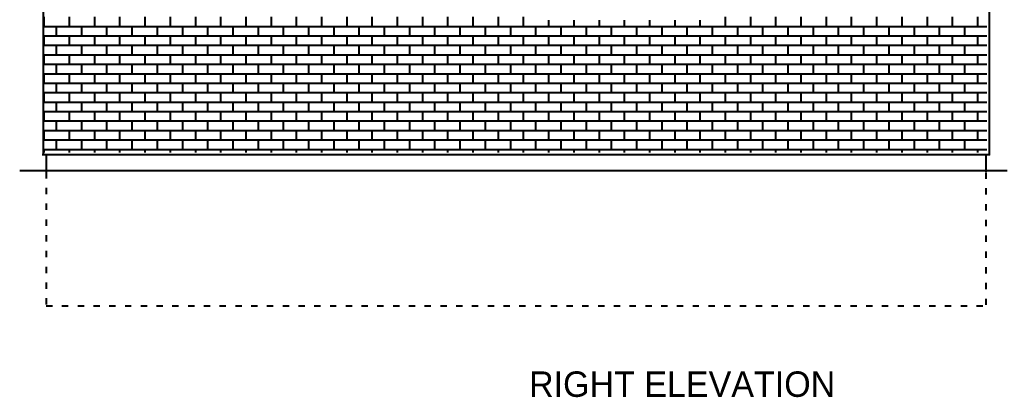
# Model space of a CAD drawing. Extents: x 465 to 796, y 342 to 681.
# Drawn here: x 473 to 786.1, y 341.8 to 461.4 of the extents above; entities that cross this region are included whole.
import ezdxf

# ---------------------------------------------------------------- set-up
doc = ezdxf.new("R2010")
doc.units = 0
doc.linetypes.add('SMALL', pattern=[5, 2, -3])
for name, color, linetype in [('LAYER_15', 15, 'CONTINUOUS'), ('LAYER_2', 2, 'CONTINUOUS'), ('LAYER_4', 4, 'CONTINUOUS')]:
    doc.layers.add(name, color=color, linetype=linetype)

msp = doc.modelspace()

# ---------------------------------------------------------------- linework, layer by layer
at = {"layer": 'LAYER_15'}
for p, q in [((480.68, 462.32), (480.68, 459.32)), ((488.68, 462.32), (488.68, 459.32)), ((496.68, 462.32), (496.68, 459.32)), ((504.68, 462.32), (504.68, 459.32)), ((512.68, 462.32), (512.68, 459.32)), ((520.68, 462.32), (520.68, 459.32)), ((528.68, 462.32), (528.68, 459.32)), ((536.68, 462.32), (536.68, 459.32)), ((544.68, 462.32), (544.68, 459.32)), ((552.68, 462.32), (552.68, 459.32)), ((560.68, 462.32), (560.68, 459.32)), ((568.68, 462.32), (568.68, 459.32)), ((576.68, 462.32), (576.68, 459.32)), ((584.68, 462.32), (584.68, 459.32)), ((592.68, 462.32), (592.68, 459.32)), ((600.68, 462.32), (600.68, 459.32)), ((608.68, 462.32), (608.68, 459.32)), ((616.68, 462.32), (616.68, 459.32)), ((624.68, 462.32), (624.68, 459.32)), ((632.68, 462.32), (632.68, 459.32)), ((640.68, 461.32), (640.68, 459.32)), ((648.68, 461.32), (648.68, 459.32)), ((656.68, 461.32), (656.68, 459.32)), ((664.68, 461.32), (664.68, 459.32)), ((672.68, 461.32), (672.68, 459.32)), ((680.68, 461.32), (680.68, 459.32)), ((688.68, 461.32), (688.68, 459.32)), ((696.68, 462.32), (696.68, 459.32)), ((704.68, 462.32), (704.68, 459.32)), ((712.68, 462.32), (712.68, 459.32)), ((720.68, 462.32), (720.68, 459.32)), ((728.68, 462.32), (728.68, 459.32)), ((736.68, 462.32), (736.68, 459.32)), ((744.68, 462.32), (744.68, 459.32)), ((752.68, 462.32), (752.68, 459.32)), ((760.68, 462.32), (760.68, 459.32)), ((768.68, 462.32), (768.68, 459.32)), ((776.68, 462.32), (776.68, 459.32)), ((480.68, 459.32), (504.68, 459.32)), ((484.56, 459.32), (484.56, 456.32)), ((492.56, 459.32), (492.56, 456.32)), ((500.56, 459.32), (500.56, 456.32)), ((504.68, 459.32), (528.68, 459.32)), ((508.56, 459.32), (508.56, 456.32)), ((516.56, 459.32), (516.56, 456.32)), ((524.56, 459.32), (524.56, 456.32)), ((528.68, 459.32), (552.68, 459.32)), ((532.56, 459.32), (532.56, 456.32)), ((540.56, 459.32), (540.56, 456.32)), ((548.56, 459.32), (548.56, 456.32)), ((552.68, 459.32), (576.68, 459.32)), ((556.56, 459.32), (556.56, 456.32)), ((564.56, 459.32), (564.56, 456.32)), ((572.56, 459.32), (572.56, 456.32)), ((576.68, 459.32), (600.68, 459.32)), ((580.56, 459.32), (580.56, 456.32)), ((588.56, 459.32), (588.56, 456.32)), ((596.56, 459.32), (596.56, 456.32)), ((600.68, 459.32), (624.68, 459.32)), ((604.56, 459.32), (604.56, 456.32)), ((612.56, 459.32), (612.56, 456.32)), ((620.56, 459.32), (620.56, 456.32)), ((624.68, 459.32), (648.68, 459.32)), ((628.56, 459.32), (628.56, 456.32)), ((636.56, 459.32), (636.56, 456.32)), ((644.56, 459.32), (644.56, 456.32)), ((648.68, 459.32), (672.68, 459.32)), ((652.56, 459.32), (652.56, 456.32)), ((660.56, 459.32), (660.56, 456.32)), ((668.56, 459.32), (668.56, 456.32)), ((672.68, 459.32), (696.68, 459.32)), ((676.56, 459.32), (676.56, 456.32)), ((684.56, 459.32), (684.56, 456.32)), ((692.56, 459.32), (692.56, 456.32)), ((696.68, 459.32), (720.68, 459.32)), ((700.56, 459.32), (700.56, 456.32)), ((708.56, 459.32), (708.56, 456.32)), ((716.56, 459.32), (716.56, 456.32)), ((720.68, 459.32), (744.68, 459.32)), ((724.56, 459.32), (724.56, 456.32)), ((732.56, 459.32), (732.56, 456.32)), ((740.56, 459.32), (740.56, 456.32)), ((744.68, 459.32), (768.68, 459.32)), ((748.56, 459.32), (748.56, 456.32)), ((756.56, 459.32), (756.56, 456.32)), ((764.56, 459.32), (764.56, 456.32)), ((768.68, 459.32), (779.68, 459.32)), ((772.56, 459.32), (772.56, 456.32)), ((480.68, 456.32), (504.68, 456.32)), ((480.68, 456.32), (480.68, 453.32)), ((488.68, 456.32), (488.68, 453.32)), ((496.68, 456.32), (496.68, 453.32)), ((504.68, 456.32), (528.68, 456.32)), ((504.68, 456.32), (504.68, 453.32)), ((512.68, 456.32), (512.68, 453.32)), ((520.68, 456.32), (520.68, 453.32)), ((528.68, 456.32), (552.68, 456.32)), ((528.68, 456.32), (528.68, 453.32)), ((536.68, 456.32), (536.68, 453.32)), ((544.68, 456.32), (544.68, 453.32)), ((552.68, 456.32), (576.68, 456.32)), ((552.68, 456.32), (552.68, 453.32)), ((560.68, 456.32), (560.68, 453.32)), ((568.68, 456.32), (568.68, 453.32)), ((576.68, 456.32), (600.68, 456.32)), ((576.68, 456.32), (576.68, 453.32)), ((584.68, 456.32), (584.68, 453.32)), ((592.68, 456.32), (592.68, 453.32)), ((600.68, 456.32), (624.68, 456.32)), ((600.68, 456.32), (600.68, 453.32)), ((608.68, 456.32), (608.68, 453.32)), ((616.68, 456.32), (616.68, 453.32)), ((624.68, 456.32), (648.68, 456.32)), ((624.68, 456.32), (624.68, 453.32)), ((632.68, 456.32), (632.68, 453.32)), ((640.68, 456.32), (640.68, 453.32)), ((648.68, 456.32), (672.68, 456.32)), ((648.68, 456.32), (648.68, 453.32)), ((656.68, 456.32), (656.68, 453.32)), ((664.68, 456.32), (664.68, 453.32)), ((672.68, 456.32), (696.68, 456.32)), ((672.68, 456.32), (672.68, 453.32)), ((680.68, 456.32), (680.68, 453.32)), ((688.68, 456.32), (688.68, 453.32)), ((696.68, 456.32), (720.68, 456.32)), ((696.68, 456.32), (696.68, 453.32)), ((704.68, 456.32), (704.68, 453.32)), ((712.68, 456.32), (712.68, 453.32)), ((720.68, 456.32), (744.68, 456.32)), ((720.68, 456.32), (720.68, 453.32)), ((728.68, 456.32), (728.68, 453.32)), ((736.68, 456.32), (736.68, 453.32)), ((744.68, 456.32), (768.68, 456.32)), ((744.68, 456.32), (744.68, 453.32)), ((752.68, 456.32), (752.68, 453.32)), ((760.68, 456.32), (760.68, 453.32)), ((768.68, 456.32), (779.68, 456.32)), ((768.68, 456.32), (768.68, 453.32)), ((776.68, 456.32), (776.68, 453.32)), ((480.68, 453.32), (504.68, 453.32)), ((484.56, 453.32), (484.56, 450.32)), ((492.56, 453.32), (492.56, 450.32)), ((500.56, 453.32), (500.56, 450.32)), ((504.68, 453.32), (528.68, 453.32)), ((508.56, 453.32), (508.56, 450.32)), ((516.56, 453.32), (516.56, 450.32)), ((524.56, 453.32), (524.56, 450.32)), ((528.68, 453.32), (552.68, 453.32)), ((532.56, 453.32), (532.56, 450.32)), ((540.56, 453.32), (540.56, 450.32)), ((548.56, 453.32), (548.56, 450.32)), ((552.68, 453.32), (576.68, 453.32)), ((556.56, 453.32), (556.56, 450.32)), ((564.56, 453.32), (564.56, 450.32)), ((572.56, 453.32), (572.56, 450.32)), ((576.68, 453.32), (600.68, 453.32)), ((580.56, 453.32), (580.56, 450.32)), ((588.56, 453.32), (588.56, 450.32)), ((596.56, 453.32), (596.56, 450.32)), ((600.68, 453.32), (624.68, 453.32)), ((604.56, 453.32), (604.56, 450.32)), ((612.56, 453.32), (612.56, 450.32)), ((620.56, 453.32), (620.56, 450.32)), ((624.68, 453.32), (648.68, 453.32)), ((628.56, 453.32), (628.56, 450.32)), ((636.56, 453.32), (636.56, 450.32)), ((644.56, 453.32), (644.56, 450.32)), ((648.68, 453.32), (672.68, 453.32)), ((652.56, 453.32), (652.56, 450.32)), ((660.56, 453.32), (660.56, 450.32)), ((668.56, 453.32), (668.56, 450.32)), ((672.68, 453.32), (696.68, 453.32)), ((676.56, 453.32), (676.56, 450.32)), ((684.56, 453.32), (684.56, 450.32)), ((692.56, 453.32), (692.56, 450.32)), ((696.68, 453.32), (720.68, 453.32)), ((700.56, 453.32), (700.56, 450.32)), ((708.56, 453.32), (708.56, 450.32)), ((716.56, 453.32), (716.56, 450.32)), ((720.68, 453.32), (744.68, 453.32)), ((724.56, 453.32), (724.56, 450.32)), ((732.56, 453.32), (732.56, 450.32)), ((740.56, 453.32), (740.56, 450.32)), ((744.68, 453.32), (768.68, 453.32)), ((748.56, 453.32), (748.56, 450.32)), ((756.56, 453.32), (756.56, 450.32)), ((764.56, 453.32), (764.56, 450.32)), ((768.68, 453.32), (779.68, 453.32)), ((772.56, 453.32), (772.56, 450.32)), ((480.68, 450.32), (504.68, 450.32)), ((480.68, 450.32), (480.68, 447.32)), ((488.68, 450.32), (488.68, 447.32)), ((496.68, 450.32), (496.68, 447.32)), ((504.68, 450.32), (528.68, 450.32)), ((504.68, 450.32), (504.68, 447.32)), ((512.68, 450.32), (512.68, 447.32)), ((520.68, 450.32), (520.68, 447.32)), ((528.68, 450.32), (552.68, 450.32)), ((528.68, 450.32), (528.68, 447.32)), ((536.68, 450.32), (536.68, 447.32)), ((544.68, 450.32), (544.68, 447.32)), ((552.68, 450.32), (576.68, 450.32)), ((552.68, 450.32), (552.68, 447.32)), ((560.68, 450.32), (560.68, 447.32)), ((568.68, 450.32), (568.68, 447.32)), ((576.68, 450.32), (600.68, 450.32)), ((576.68, 450.32), (576.68, 447.32)), ((584.68, 450.32), (584.68, 447.32)), ((592.68, 450.32), (592.68, 447.32)), ((600.68, 450.32), (624.68, 450.32)), ((600.68, 450.32), (600.68, 447.32)), ((608.68, 450.32), (608.68, 447.32)), ((616.68, 450.32), (616.68, 447.32)), ((624.68, 450.32), (648.68, 450.32)), ((624.68, 450.32), (624.68, 447.32)), ((632.68, 450.32), (632.68, 447.32)), ((640.68, 450.32), (640.68, 447.32)), ((648.68, 450.32), (672.68, 450.32)), ((648.68, 450.32), (648.68, 447.32)), ((656.68, 450.32), (656.68, 447.32)), ((664.68, 450.32), (664.68, 447.32)), ((672.68, 450.32), (696.68, 450.32)), ((672.68, 450.32), (672.68, 447.32)), ((680.68, 450.32), (680.68, 447.32)), ((688.68, 450.32), (688.68, 447.32)), ((696.68, 450.32), (720.68, 450.32)), ((696.68, 450.32), (696.68, 447.32)), ((704.68, 450.32), (704.68, 447.32)), ((712.68, 450.32), (712.68, 447.32)), ((720.68, 450.32), (744.68, 450.32)), ((720.68, 450.32), (720.68, 447.32)), ((728.68, 450.32), (728.68, 447.32)), ((736.68, 450.32), (736.68, 447.32)), ((744.68, 450.32), (768.68, 450.32)), ((744.68, 450.32), (744.68, 447.32)), ((752.68, 450.32), (752.68, 447.32)), ((760.68, 450.32), (760.68, 447.32)), ((768.68, 450.32), (779.68, 450.32)), ((768.68, 450.32), (768.68, 447.32)), ((776.68, 450.32), (776.68, 447.32)), ((480.68, 447.32), (504.68, 447.32)), ((484.56, 447.32), (484.56, 444.32)), ((492.56, 447.32), (492.56, 444.32)), ((500.56, 447.32), (500.56, 444.32)), ((504.68, 447.32), (528.68, 447.32)), ((508.56, 447.32), (508.56, 444.32)), ((516.56, 447.32), (516.56, 444.32)), ((524.56, 447.32), (524.56, 444.32)), ((528.68, 447.32), (552.68, 447.32)), ((532.56, 447.32), (532.56, 444.32)), ((540.56, 447.32), (540.56, 444.32)), ((548.56, 447.32), (548.56, 444.32)), ((552.68, 447.32), (576.68, 447.32)), ((556.56, 447.32), (556.56, 444.32)), ((564.56, 447.32), (564.56, 444.32)), ((572.56, 447.32), (572.56, 444.32)), ((576.68, 447.32), (600.68, 447.32)), ((580.56, 447.32), (580.56, 444.32)), ((588.56, 447.32), (588.56, 444.32)), ((596.56, 447.32), (596.56, 444.32)), ((600.68, 447.32), (624.68, 447.32)), ((604.56, 447.32), (604.56, 444.32)), ((612.56, 447.32), (612.56, 444.32)), ((620.56, 447.32), (620.56, 444.32)), ((624.68, 447.32), (648.68, 447.32)), ((628.56, 447.32), (628.56, 444.32)), ((636.56, 447.32), (636.56, 444.32)), ((644.56, 447.32), (644.56, 444.32)), ((648.68, 447.32), (672.68, 447.32)), ((652.56, 447.32), (652.56, 444.32)), ((660.56, 447.32), (660.56, 444.32)), ((668.56, 447.32), (668.56, 444.32)), ((672.68, 447.32), (696.68, 447.32)), ((676.56, 447.32), (676.56, 444.32)), ((684.56, 447.32), (684.56, 444.32)), ((692.56, 447.32), (692.56, 444.32)), ((696.68, 447.32), (720.68, 447.32)), ((700.56, 447.32), (700.56, 444.32)), ((708.56, 447.32), (708.56, 444.32)), ((716.56, 447.32), (716.56, 444.32)), ((720.68, 447.32), (744.68, 447.32)), ((724.56, 447.32), (724.56, 444.32)), ((732.56, 447.32), (732.56, 444.32)), ((740.56, 447.32), (740.56, 444.32)), ((744.68, 447.32), (768.68, 447.32)), ((748.56, 447.32), (748.56, 444.32)), ((756.56, 447.32), (756.56, 444.32)), ((764.56, 447.32), (764.56, 444.32)), ((768.68, 447.32), (779.68, 447.32)), ((772.56, 447.32), (772.56, 444.32)), ((480.68, 444.32), (504.68, 444.32)), ((480.68, 444.32), (480.68, 441.32)), ((488.68, 444.32), (488.68, 441.32)), ((496.68, 444.32), (496.68, 441.32)), ((504.68, 444.32), (528.68, 444.32)), ((504.68, 444.32), (504.68, 441.32)), ((512.68, 444.32), (512.68, 441.32)), ((520.68, 444.32), (520.68, 441.32)), ((528.68, 444.32), (552.68, 444.32)), ((528.68, 444.32), (528.68, 441.32)), ((536.68, 444.32), (536.68, 441.32)), ((544.68, 444.32), (544.68, 441.32)), ((552.68, 444.32), (576.68, 444.32)), ((552.68, 444.32), (552.68, 441.32)), ((560.68, 444.32), (560.68, 441.32)), ((568.68, 444.32), (568.68, 441.32)), ((576.68, 444.32), (600.68, 444.32)), ((576.68, 444.32), (576.68, 441.32)), ((584.68, 444.32), (584.68, 441.32)), ((592.68, 444.32), (592.68, 441.32)), ((600.68, 444.32), (624.68, 444.32)), ((600.68, 444.32), (600.68, 441.32)), ((608.68, 444.32), (608.68, 441.32)), ((616.68, 444.32), (616.68, 441.32)), ((624.68, 444.32), (648.68, 444.32)), ((624.68, 444.32), (624.68, 441.32)), ((632.68, 444.32), (632.68, 441.32)), ((640.68, 444.32), (640.68, 441.32)), ((648.68, 444.32), (672.68, 444.32)), ((648.68, 444.32), (648.68, 441.32)), ((656.68, 444.32), (656.68, 441.32)), ((664.68, 444.32), (664.68, 441.32)), ((672.68, 444.32), (696.68, 444.32)), ((672.68, 444.32), (672.68, 441.32)), ((680.68, 444.32), (680.68, 441.32)), ((688.68, 444.32), (688.68, 441.32)), ((696.68, 444.32), (720.68, 444.32)), ((696.68, 444.32), (696.68, 441.32)), ((704.68, 444.32), (704.68, 441.32)), ((712.68, 444.32), (712.68, 441.32)), ((720.68, 444.32), (744.68, 444.32)), ((720.68, 444.32), (720.68, 441.32)), ((728.68, 444.32), (728.68, 441.32)), ((736.68, 444.32), (736.68, 441.32)), ((744.68, 444.32), (768.68, 444.32)), ((744.68, 444.32), (744.68, 441.32)), ((752.68, 444.32), (752.68, 441.32)), ((760.68, 444.32), (760.68, 441.32)), ((768.68, 444.32), (779.68, 444.32)), ((768.68, 444.32), (768.68, 441.32)), ((776.68, 444.32), (776.68, 441.32)), ((480.68, 441.32), (504.68, 441.32)), ((484.56, 441.32), (484.56, 438.32)), ((492.56, 441.32), (492.56, 438.32)), ((500.56, 441.32), (500.56, 438.32)), ((504.68, 441.32), (528.68, 441.32)), ((508.56, 441.32), (508.56, 438.32)), ((516.56, 441.32), (516.56, 438.32)), ((524.56, 441.32), (524.56, 438.32)), ((528.68, 441.32), (552.68, 441.32)), ((532.56, 441.32), (532.56, 438.32)), ((540.56, 441.32), (540.56, 438.32)), ((548.56, 441.32), (548.56, 438.32)), ((552.68, 441.32), (576.68, 441.32)), ((556.56, 441.32), (556.56, 438.32)), ((564.56, 441.32), (564.56, 438.32)), ((572.56, 441.32), (572.56, 438.32)), ((576.68, 441.32), (600.68, 441.32)), ((580.56, 441.32), (580.56, 438.32)), ((588.56, 441.32), (588.56, 438.32)), ((596.56, 441.32), (596.56, 438.32)), ((600.68, 441.32), (624.68, 441.32)), ((604.56, 441.32), (604.56, 438.32)), ((612.56, 441.32), (612.56, 438.32)), ((620.56, 441.32), (620.56, 438.32)), ((624.68, 441.32), (648.68, 441.32)), ((628.56, 441.32), (628.56, 438.32)), ((636.56, 441.32), (636.56, 438.32)), ((644.56, 441.32), (644.56, 438.32)), ((648.68, 441.32), (672.68, 441.32)), ((652.56, 441.32), (652.56, 438.32)), ((660.56, 441.32), (660.56, 438.32)), ((668.56, 441.32), (668.56, 438.32)), ((672.68, 441.32), (696.68, 441.32)), ((676.56, 441.32), (676.56, 438.32)), ((684.56, 441.32), (684.56, 438.32)), ((692.56, 441.32), (692.56, 438.32)), ((696.68, 441.32), (720.68, 441.32)), ((700.56, 441.32), (700.56, 438.32)), ((708.56, 441.32), (708.56, 438.32)), ((716.56, 441.32), (716.56, 438.32)), ((720.68, 441.32), (744.68, 441.32)), ((724.56, 441.32), (724.56, 438.32)), ((732.56, 441.32), (732.56, 438.32)), ((740.56, 441.32), (740.56, 438.32)), ((744.68, 441.32), (768.68, 441.32)), ((748.56, 441.32), (748.56, 438.32)), ((756.56, 441.32), (756.56, 438.32)), ((764.56, 441.32), (764.56, 438.32)), ((768.68, 441.32), (779.68, 441.32)), ((772.56, 441.32), (772.56, 438.32)), ((480.68, 438.32), (504.68, 438.32)), ((480.68, 438.32), (480.68, 435.32)), ((480.68, 435.32), (504.68, 435.32)), ((484.56, 435.32), (484.56, 432.32)), ((488.68, 438.32), (488.68, 435.32)), ((492.56, 435.32), (492.56, 432.32)), ((496.68, 438.32), (496.68, 435.32)), ((500.56, 435.32), (500.56, 432.32)), ((504.68, 438.32), (528.68, 438.32)), ((504.68, 438.32), (504.68, 435.32)), ((504.68, 435.32), (528.68, 435.32)), ((508.56, 435.32), (508.56, 432.32)), ((512.68, 438.32), (512.68, 435.32)), ((516.56, 435.32), (516.56, 432.32)), ((520.68, 438.32), (520.68, 435.32)), ((524.56, 435.32), (524.56, 432.32)), ((528.68, 438.32), (552.68, 438.32)), ((528.68, 438.32), (528.68, 435.32)), ((528.68, 435.32), (552.68, 435.32)), ((532.56, 435.32), (532.56, 432.32)), ((536.68, 438.32), (536.68, 435.32)), ((540.56, 435.32), (540.56, 432.32)), ((544.68, 438.32), (544.68, 435.32)), ((548.56, 435.32), (548.56, 432.32)), ((552.68, 438.32), (576.68, 438.32)), ((552.68, 438.32), (552.68, 435.32)), ((552.68, 435.32), (576.68, 435.32)), ((556.56, 435.32), (556.56, 432.32)), ((560.68, 438.32), (560.68, 435.32)), ((564.56, 435.32), (564.56, 432.32)), ((568.68, 438.32), (568.68, 435.32)), ((572.56, 435.32), (572.56, 432.32)), ((576.68, 438.32), (600.68, 438.32)), ((576.68, 438.32), (576.68, 435.32)), ((576.68, 435.32), (600.68, 435.32)), ((580.56, 435.32), (580.56, 432.32)), ((584.68, 438.32), (584.68, 435.32)), ((588.56, 435.32), (588.56, 432.32)), ((592.68, 438.32), (592.68, 435.32)), ((596.56, 435.32), (596.56, 432.32)), ((600.68, 438.32), (624.68, 438.32)), ((600.68, 438.32), (600.68, 435.32)), ((600.68, 435.32), (624.68, 435.32)), ((604.56, 435.32), (604.56, 432.32)), ((608.68, 438.32), (608.68, 435.32)), ((612.56, 435.32), (612.56, 432.32)), ((616.68, 438.32), (616.68, 435.32)), ((620.56, 435.32), (620.56, 432.32)), ((624.68, 438.32), (648.68, 438.32)), ((624.68, 438.32), (624.68, 435.32)), ((624.68, 435.32), (648.68, 435.32)), ((628.56, 435.32), (628.56, 432.32)), ((632.68, 438.32), (632.68, 435.32)), ((636.56, 435.32), (636.56, 432.32)), ((640.68, 438.32), (640.68, 435.32)), ((644.56, 435.32), (644.56, 432.32)), ((648.68, 438.32), (672.68, 438.32)), ((648.68, 438.32), (648.68, 435.32)), ((648.68, 435.32), (672.68, 435.32)), ((652.56, 435.32), (652.56, 432.32)), ((656.68, 438.32), (656.68, 435.32)), ((660.56, 435.32), (660.56, 432.32)), ((664.68, 438.32), (664.68, 435.32)), ((668.56, 435.32), (668.56, 432.32)), ((672.68, 438.32), (696.68, 438.32)), ((672.68, 438.32), (672.68, 435.32)), ((672.68, 435.32), (696.68, 435.32)), ((676.56, 435.32), (676.56, 432.32)), ((680.68, 438.32), (680.68, 435.32)), ((684.56, 435.32), (684.56, 432.32)), ((688.68, 438.32), (688.68, 435.32)), ((692.56, 435.32), (692.56, 432.32)), ((696.68, 438.32), (720.68, 438.32)), ((696.68, 438.32), (696.68, 435.32)), ((696.68, 435.32), (720.68, 435.32)), ((700.56, 435.32), (700.56, 432.32)), ((704.68, 438.32), (704.68, 435.32)), ((708.56, 435.32), (708.56, 432.32)), ((712.68, 438.32), (712.68, 435.32)), ((716.56, 435.32), (716.56, 432.32)), ((720.68, 438.32), (744.68, 438.32)), ((720.68, 438.32), (720.68, 435.32)), ((720.68, 435.32), (744.68, 435.32)), ((724.56, 435.32), (724.56, 432.32)), ((728.68, 438.32), (728.68, 435.32)), ((732.56, 435.32), (732.56, 432.32)), ((736.68, 438.32), (736.68, 435.32)), ((740.56, 435.32), (740.56, 432.32)), ((744.68, 438.32), (768.68, 438.32)), ((744.68, 438.32), (744.68, 435.32)), ((744.68, 435.32), (768.68, 435.32)), ((748.56, 435.32), (748.56, 432.32)), ((752.68, 438.32), (752.68, 435.32)), ((756.56, 435.32), (756.56, 432.32)), ((760.68, 438.32), (760.68, 435.32)), ((764.56, 435.32), (764.56, 432.32)), ((768.68, 438.32), (779.68, 438.32)), ((768.68, 438.32), (768.68, 435.32)), ((768.68, 435.32), (779.68, 435.32)), ((772.56, 435.32), (772.56, 432.32)), ((776.68, 438.32), (776.68, 435.32)), ((480.68, 432.32), (504.68, 432.32)), ((480.68, 432.32), (480.68, 429.32)), ((488.68, 432.32), (488.68, 429.32)), ((496.68, 432.32), (496.68, 429.32)), ((504.68, 432.32), (528.68, 432.32)), ((504.68, 432.32), (504.68, 429.32)), ((512.68, 432.32), (512.68, 429.32)), ((520.68, 432.32), (520.68, 429.32)), ((528.68, 432.32), (552.68, 432.32)), ((528.68, 432.32), (528.68, 429.32)), ((536.68, 432.32), (536.68, 429.32)), ((544.68, 432.32), (544.68, 429.32)), ((552.68, 432.32), (576.68, 432.32)), ((552.68, 432.32), (552.68, 429.32)), ((560.68, 432.32), (560.68, 429.32)), ((568.68, 432.32), (568.68, 429.32)), ((576.68, 432.32), (600.68, 432.32)), ((576.68, 432.32), (576.68, 429.32)), ((584.68, 432.32), (584.68, 429.32)), ((592.68, 432.32), (592.68, 429.32)), ((600.68, 432.32), (624.68, 432.32)), ((600.68, 432.32), (600.68, 429.32)), ((608.68, 432.32), (608.68, 429.32)), ((616.68, 432.32), (616.68, 429.32)), ((624.68, 432.32), (648.68, 432.32)), ((624.68, 432.32), (624.68, 429.32)), ((632.68, 432.32), (632.68, 429.32)), ((640.68, 432.32), (640.68, 429.32)), ((648.68, 432.32), (672.68, 432.32)), ((648.68, 432.32), (648.68, 429.32)), ((656.68, 432.32), (656.68, 429.32)), ((664.68, 432.32), (664.68, 429.32)), ((672.68, 432.32), (696.68, 432.32)), ((672.68, 432.32), (672.68, 429.32)), ((680.68, 432.32), (680.68, 429.32)), ((688.68, 432.32), (688.68, 429.32)), ((696.68, 432.32), (720.68, 432.32)), ((696.68, 432.32), (696.68, 429.32)), ((704.68, 432.32), (704.68, 429.32)), ((712.68, 432.32), (712.68, 429.32)), ((720.68, 432.32), (744.68, 432.32)), ((720.68, 432.32), (720.68, 429.32)), ((728.68, 432.32), (728.68, 429.32)), ((736.68, 432.32), (736.68, 429.32)), ((744.68, 432.32), (768.68, 432.32)), ((744.68, 432.32), (744.68, 429.32)), ((752.68, 432.32), (752.68, 429.32)), ((760.68, 432.32), (760.68, 429.32)), ((768.68, 432.32), (779.68, 432.32)), ((768.68, 432.32), (768.68, 429.32)), ((776.68, 432.32), (776.68, 429.32)), ((480.68, 429.32), (504.68, 429.32)), ((484.56, 429.32), (484.56, 426.32)), ((492.56, 429.32), (492.56, 426.32)), ((500.56, 429.32), (500.56, 426.32)), ((504.68, 429.32), (528.68, 429.32)), ((508.56, 429.32), (508.56, 426.32)), ((516.56, 429.32), (516.56, 426.32)), ((524.56, 429.32), (524.56, 426.32)), ((528.68, 429.32), (552.68, 429.32)), ((532.56, 429.32), (532.56, 426.32)), ((540.56, 429.32), (540.56, 426.32)), ((548.56, 429.32), (548.56, 426.32)), ((552.68, 429.32), (576.68, 429.32)), ((556.56, 429.32), (556.56, 426.32)), ((564.56, 429.32), (564.56, 426.32)), ((572.56, 429.32), (572.56, 426.32)), ((576.68, 429.32), (600.68, 429.32)), ((580.56, 429.32), (580.56, 426.32)), ((588.56, 429.32), (588.56, 426.32)), ((596.56, 429.32), (596.56, 426.32)), ((600.68, 429.32), (624.68, 429.32)), ((604.56, 429.32), (604.56, 426.32)), ((612.56, 429.32), (612.56, 426.32)), ((620.56, 429.32), (620.56, 426.32)), ((624.68, 429.32), (648.68, 429.32)), ((628.56, 429.32), (628.56, 426.32)), ((636.56, 429.32), (636.56, 426.32)), ((644.56, 429.32), (644.56, 426.32)), ((648.68, 429.32), (672.68, 429.32)), ((652.56, 429.32), (652.56, 426.32)), ((660.56, 429.32), (660.56, 426.32)), ((668.56, 429.32), (668.56, 426.32)), ((672.68, 429.32), (696.68, 429.32)), ((676.56, 429.32), (676.56, 426.32)), ((684.56, 429.32), (684.56, 426.32)), ((692.56, 429.32), (692.56, 426.32)), ((696.68, 429.32), (720.68, 429.32)), ((700.56, 429.32), (700.56, 426.32)), ((708.56, 429.32), (708.56, 426.32)), ((716.56, 429.32), (716.56, 426.32)), ((720.68, 429.32), (744.68, 429.32)), ((724.56, 429.32), (724.56, 426.32)), ((732.56, 429.32), (732.56, 426.32)), ((740.56, 429.32), (740.56, 426.32)), ((744.68, 429.32), (768.68, 429.32)), ((748.56, 429.32), (748.56, 426.32)), ((756.56, 429.32), (756.56, 426.32)), ((764.56, 429.32), (764.56, 426.32)), ((768.68, 429.32), (779.68, 429.32)), ((772.56, 429.32), (772.56, 426.32)), ((480.68, 426.32), (504.68, 426.32)), ((480.68, 426.32), (480.68, 423.32)), ((488.68, 426.32), (488.68, 423.32)), ((496.68, 426.32), (496.68, 423.32)), ((504.68, 426.32), (528.68, 426.32)), ((504.68, 426.32), (504.68, 423.32)), ((512.68, 426.32), (512.68, 423.32)), ((520.68, 426.32), (520.68, 423.32)), ((528.68, 426.32), (552.68, 426.32)), ((528.68, 426.32), (528.68, 423.32)), ((536.68, 426.32), (536.68, 423.32)), ((544.68, 426.32), (544.68, 423.32)), ((552.68, 426.32), (576.68, 426.32)), ((552.68, 426.32), (552.68, 423.32)), ((560.68, 426.32), (560.68, 423.32)), ((568.68, 426.32), (568.68, 423.32)), ((576.68, 426.32), (600.68, 426.32)), ((576.68, 426.32), (576.68, 423.32)), ((584.68, 426.32), (584.68, 423.32)), ((592.68, 426.32), (592.68, 423.32)), ((600.68, 426.32), (624.68, 426.32)), ((600.68, 426.32), (600.68, 423.32)), ((608.68, 426.32), (608.68, 423.32)), ((616.68, 426.32), (616.68, 423.32)), ((624.68, 426.32), (648.68, 426.32)), ((624.68, 426.32), (624.68, 423.32)), ((632.68, 426.32), (632.68, 423.32)), ((640.68, 426.32), (640.68, 423.32)), ((648.68, 426.32), (672.68, 426.32)), ((648.68, 426.32), (648.68, 423.32)), ((656.68, 426.32), (656.68, 423.32)), ((664.68, 426.32), (664.68, 423.32)), ((672.68, 426.32), (696.68, 426.32)), ((672.68, 426.32), (672.68, 423.32)), ((680.68, 426.32), (680.68, 423.32)), ((688.68, 426.32), (688.68, 423.32)), ((696.68, 426.32), (720.68, 426.32)), ((696.68, 426.32), (696.68, 423.32)), ((704.68, 426.32), (704.68, 423.32)), ((712.68, 426.32), (712.68, 423.32)), ((720.68, 426.32), (744.68, 426.32)), ((720.68, 426.32), (720.68, 423.32)), ((728.68, 426.32), (728.68, 423.32)), ((736.68, 426.32), (736.68, 423.32)), ((744.68, 426.32), (768.68, 426.32)), ((744.68, 426.32), (744.68, 423.32)), ((752.68, 426.32), (752.68, 423.32)), ((760.68, 426.32), (760.68, 423.32)), ((768.68, 426.32), (779.68, 426.32)), ((768.68, 426.32), (768.68, 423.32)), ((776.68, 426.32), (776.68, 423.32)), ((480.68, 423.32), (504.68, 423.32)), ((484.56, 423.32), (484.56, 420.32)), ((492.56, 423.32), (492.56, 420.32)), ((500.56, 423.32), (500.56, 420.32)), ((504.68, 423.32), (528.68, 423.32)), ((508.56, 423.32), (508.56, 420.32)), ((516.56, 423.32), (516.56, 420.32)), ((524.56, 423.32), (524.56, 420.32)), ((528.68, 423.32), (552.68, 423.32)), ((532.56, 423.32), (532.56, 420.32)), ((540.56, 423.32), (540.56, 420.32)), ((548.56, 423.32), (548.56, 420.32)), ((552.68, 423.32), (576.68, 423.32)), ((556.56, 423.32), (556.56, 420.32)), ((564.56, 423.32), (564.56, 420.32)), ((572.56, 423.32), (572.56, 420.32)), ((576.68, 423.32), (600.68, 423.32)), ((580.56, 423.32), (580.56, 420.32)), ((588.56, 423.32), (588.56, 420.32)), ((596.56, 423.32), (596.56, 420.32)), ((600.68, 423.32), (624.68, 423.32)), ((604.56, 423.32), (604.56, 420.32)), ((612.56, 423.32), (612.56, 420.32)), ((620.56, 423.32), (620.56, 420.32)), ((624.68, 423.32), (648.68, 423.32)), ((628.56, 423.32), (628.56, 420.32)), ((636.56, 423.32), (636.56, 420.32)), ((644.56, 423.32), (644.56, 420.32)), ((648.68, 423.32), (672.68, 423.32)), ((652.56, 423.32), (652.56, 420.32)), ((660.56, 423.32), (660.56, 420.32)), ((668.56, 423.32), (668.56, 420.32)), ((672.68, 423.32), (696.68, 423.32)), ((676.56, 423.32), (676.56, 420.32)), ((684.56, 423.32), (684.56, 420.32)), ((692.56, 423.32), (692.56, 420.32)), ((696.68, 423.32), (720.68, 423.32)), ((700.56, 423.32), (700.56, 420.32)), ((708.56, 423.32), (708.56, 420.32)), ((716.56, 423.32), (716.56, 420.32)), ((720.68, 423.32), (744.68, 423.32)), ((724.56, 423.32), (724.56, 420.32)), ((732.56, 423.32), (732.56, 420.32)), ((740.56, 423.32), (740.56, 420.32)), ((744.68, 423.32), (768.68, 423.32)), ((748.56, 423.32), (748.56, 420.32)), ((756.56, 423.32), (756.56, 420.32)), ((764.56, 423.32), (764.56, 420.32)), ((768.68, 423.32), (779.68, 423.32)), ((772.56, 423.32), (772.56, 420.32)), ((480.68, 420.32), (504.68, 420.32)), ((480.68, 420.32), (480.68, 419.32)), ((488.68, 420.32), (488.68, 419.32)), ((496.68, 420.32), (496.68, 419.32)), ((504.68, 420.32), (528.68, 420.32)), ((504.68, 420.32), (504.68, 419.32)), ((512.68, 420.32), (512.68, 419.32)), ((520.68, 420.32), (520.68, 419.32)), ((528.68, 420.32), (552.68, 420.32)), ((528.68, 420.32), (528.68, 419.32)), ((536.68, 420.32), (536.68, 419.32)), ((544.68, 420.32), (544.68, 419.32)), ((552.68, 420.32), (576.68, 420.32)), ((552.68, 420.32), (552.68, 419.32)), ((560.68, 420.32), (560.68, 419.32)), ((568.68, 420.32), (568.68, 419.32)), ((576.68, 420.32), (600.68, 420.32)), ((576.68, 420.32), (576.68, 419.32)), ((584.68, 420.32), (584.68, 419.32)), ((592.68, 420.32), (592.68, 419.32)), ((600.68, 420.32), (624.68, 420.32)), ((600.68, 420.32), (600.68, 419.32)), ((608.68, 420.32), (608.68, 419.32)), ((616.68, 420.32), (616.68, 419.32)), ((624.68, 420.32), (648.68, 420.32)), ((624.68, 420.32), (624.68, 419.32)), ((632.68, 420.32), (632.68, 419.32)), ((640.68, 420.32), (640.68, 419.32)), ((648.68, 420.32), (672.68, 420.32)), ((648.68, 420.32), (648.68, 419.32)), ((656.68, 420.32), (656.68, 419.32)), ((664.68, 420.32), (664.68, 419.32)), ((672.68, 420.32), (696.68, 420.32)), ((672.68, 420.32), (672.68, 419.32)), ((680.68, 420.32), (680.68, 419.32)), ((688.68, 420.32), (688.68, 419.32)), ((696.68, 420.32), (720.68, 420.32)), ((696.68, 420.32), (696.68, 419.32)), ((704.68, 420.32), (704.68, 419.32)), ((712.68, 420.32), (712.68, 419.32)), ((720.68, 420.32), (744.68, 420.32)), ((720.68, 420.32), (720.68, 419.32)), ((728.68, 420.32), (728.68, 419.32)), ((736.68, 420.32), (736.68, 419.32)), ((744.68, 420.32), (768.68, 420.32)), ((744.68, 420.32), (744.68, 419.32)), ((752.68, 420.32), (752.68, 419.32)), ((760.68, 420.32), (760.68, 419.32)), ((768.68, 420.32), (779.68, 420.32)), ((768.68, 420.32), (768.68, 419.32)), ((776.68, 420.32), (776.68, 419.32))]:
    msp.add_line(p, q, dxfattribs=at)
at = {"layer": 'LAYER_2'}
for p, q in [((480.38, 509.75), (480.38, 418.5)), ((780.38, 509.75), (780.38, 418.5)), ((480.12, 418.75), (780.62, 418.75)), ((481.38, 418.75), (481.38, 413.25)), ((779.38, 418.75), (779.38, 413.25)), ((473, 413.62), (786.12, 413.62))]:
    msp.add_line(p, q, dxfattribs=at)
at = {"layer": 'LAYER_2', "linetype": 'SMALL'}
for p, q in [((481.38, 413.12), (481.38, 370.75)), ((779.38, 413), (779.38, 370.75)), ((481.38, 370.75), (779.38, 370.75))]:
    msp.add_line(p, q, dxfattribs=at)

# ---------------------------------------------------------------- texts
at = {"layer": 'LAYER_4'}
msp.add_text('RIGHT ELEVATION', height=8.0655, dxfattribs=at).set_placement((634.5, 341.88))

doc.saveas('drawing.dxf')
